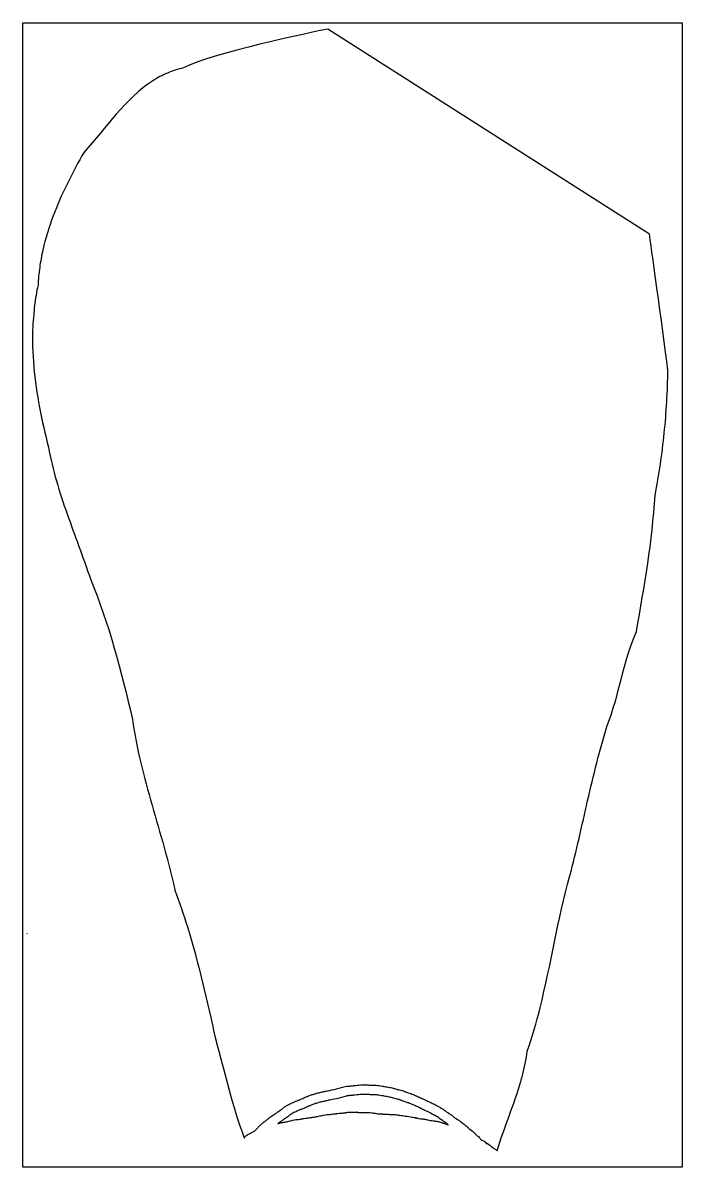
# Model space of a CAD drawing. Header units: millimetres. Extents: x 0 to 331, y 1 to 1072.
# Drawn here: x 0 to 331, y 1 to 575 of the extents above; entities that cross this region are included whole.
import ezdxf

# ---------------------------------------------------------------- set-up
doc = ezdxf.new("R2010")
doc.units = ezdxf.units.MM
doc.layers.add('Calque_1', color=7, linetype='CONTINUOUS')

msp = doc.modelspace()

# ---------------------------------------------------------------- linework, layer by layer
at = {"layer": 'Calque_1', "color": 5}
msp.add_lwpolyline([(0.499998, 574.51571), (331.49995, 574.51571), (331.49995, 0.50008), (0.499998, 0.50008)], close=True, dxfattribs=at)
at = {"layer": 'Calque_1', "color": 7}
for points in [[(315.10048, 468.50956), (153.59921, 571.42842)], [(81.197406, 551.88956), (81.196886, 551.89008)], [(73.081616, 549.33468), (73.081106, 549.33468)], [(31.237146, 509.71745), (31.235146, 509.71797)], [(15.695526, 477.64397), (15.691526, 477.63797)], [(8.939474, 451.82508), (8.939994, 451.82456)], [(8.118854, 442.89798), (8.119374, 442.89798)], [(6.352034, 432.7203), (6.352554, 432.7203)], [(324.37992, 400.32509), (324.38043, 400.34729), (324.37743, 400.36179)], [(8.889864, 381.64849), (8.892864, 381.63249)], [(13.333936, 361.60167), (13.336936, 361.58717)], [(17.368726, 344.73393), (17.371726, 344.72003)], [(55.508416, 225.05602), (55.512416, 225.04312)], [(59.663586, 203.39018), (59.666586, 203.37678)], [(253.77656, 58.68018), (253.77556, 58.69718)], [(170.8775, 36.99458), (170.87709, 36.99888)], [(178.15406, 36.74078), (177.47917, 36.74078)], [(144.81984, 31.40168), (144.81584, 31.40168), (144.81614, 31.39768)], [(140.38381, 24.69968), (140.61273, 24.74868), (140.66393, 24.74868), (140.70683, 24.75868), (140.73113, 24.75868), (140.71563, 24.75818)], [(161.42496, 27.70668), (161.42596, 27.70668)], [(162.17269, 27.78168), (162.1732, 27.78168)], [(162.32312, 27.79468), (162.33452, 27.79468), (162.32262, 27.79468)], [(168.26744, 28.01858), (168.15375, 28.01858), (168.15374, 28.01858)], [(168.54435, 27.98368), (168.54535, 27.98368)], [(198.03657, 25.15488), (198.04897, 25.15538)], [(220.39924, 23.18368), (220.40924, 23.18368)], [(120.58592, 22.31228), (120.59392, 22.32428)], [(128.48536, 22.36468), (128.48736, 22.36468)], [(211.71629, 22.53978), (211.70339, 22.54978)], [(232.93619, 12.79238), (232.94419, 12.79238)]]:
    msp.add_lwpolyline(points, dxfattribs=at)
for points in [[(2.733453, 117.80133)], [(2.737453, 117.72633)]]:
    msp.add_lwpolyline(points, close=True, dxfattribs=at)
for points in [[(153.59921, 571.42842), (146.08227, 569.90224), (94.458616, 559.26969), (81.197406, 551.88956)], [(81.196886, 551.89008), (78.338206, 551.28535), (75.641366, 550.41892), (73.081616, 549.33468)], [(65.790076, 545.4729), (51.934486, 536.61486), (42.157086, 521.51531), (31.237146, 509.71745)], [(73.081106, 549.33468), (70.521366, 548.25043), (68.099136, 546.94828), (65.790076, 545.4729)], [(31.235146, 509.71797), (28.311886, 504.60227), (25.472756, 499.36889), (22.840826, 494.02074)], [(22.840826, 494.02074), (20.210236, 488.67525), (17.786886, 483.21489), (15.695526, 477.64397)], [(15.691526, 477.63797), (13.600266, 472.06608), (11.840805, 466.38313), (10.537314, 460.5925)], [(324.37743, 400.36179), (321.55238, 422.12676), (315.55639, 465.2303), (315.10048, 468.50956)], [(10.537314, 460.5925), (9.885514, 457.6968), (9.347744, 454.77422), (8.939474, 451.82508)], [(8.939994, 451.82456), (8.531744, 448.87545), (8.252364, 445.89976), (8.118854, 442.89798)], [(8.119374, 442.89798), (7.370254, 439.51648), (6.786674, 436.12242), (6.352034, 432.7203)], [(6.352554, 432.7203), (6.145314, 431.09833), (6.076884, 429.46984), (5.935524, 427.84463)], [(5.935524, 427.84463), (5.780074, 426.05811), (5.558734, 424.27444), (5.478194, 422.48527)], [(5.478194, 422.48527), (5.171024, 415.6599), (5.390694, 408.81996), (6.004254, 402.00073)], [(6.004254, 402.00073), (6.617654, 395.18416), (7.624954, 388.38813), (8.889864, 381.64849)], [(322.53197, 368.74717), (323.57955, 379.23286), (324.16913, 389.79917), (324.37992, 400.32509)], [(8.892864, 381.63249), (10.159124, 374.88771), (11.684235, 368.19857), (13.333936, 361.60167)], [(317.9214, 337.58576), (319.97242, 347.81119), (321.48216, 358.23879), (322.53197, 368.74717)], [(13.336936, 361.58717), (14.381156, 355.88505), (15.766466, 350.27803), (17.368726, 344.73393)], [(17.371726, 344.72003), (18.976996, 339.16706), (20.800016, 333.67719), (22.719196, 328.21975)], [(308.523, 269.16617), (312.61376, 292.09698), (316.45972, 314.28383), (317.9214, 337.58576)], [(22.719196, 328.21975), (26.557636, 317.30472), (30.778516, 306.51788), (34.397556, 295.60675)], [(34.397556, 295.60675), (43.792826, 272.90955), (49.985446, 249.05984), (55.508416, 225.05602)], [(293.90788, 222.08325), (299.94018, 237.55364), (301.94552, 253.93086), (308.523, 269.16617)], [(55.512416, 225.04312), (56.521576, 217.7315), (57.966066, 210.52947), (59.663586, 203.39018)], [(284.07023, 184.30675), (286.99085, 196.9784), (290.04509, 209.62638), (293.90788, 222.08325)], [(59.666586, 203.37678), (61.366556, 196.2285), (63.319846, 189.14265), (65.344276, 182.07162)], [(275.0961, 146.62483), (278.39598, 159.09983), (281.1679, 171.71491), (284.07023, 184.30675)], [(65.344276, 182.07162), (69.393176, 167.92965), (73.725576, 153.84663), (76.878976, 139.44113)], [(260.173, 80.35553), (265.6732, 102.28603), (268.99293, 124.80593), (275.077, 146.54483)], [(275.077, 146.54483), (275.083, 146.57183), (275.0889, 146.59783), (275.0961, 146.62483)], [(76.878976, 139.44113), (79.144226, 133.37553), (81.202246, 127.25693), (83.101846, 121.09753)], [(83.101846, 121.09753), (88.800866, 102.61943), (93.074476, 83.77183), (97.238966, 64.86998)], [(2.733453, 117.80133), (2.734323, 117.78333), (2.735453, 117.75333), (2.737453, 117.72633)], [(2.737453, 117.72633), (2.736953, 117.75633), (2.736643, 117.78833), (2.733453, 117.80133)], [(2.737453, 117.72633), (2.737843, 117.70233), (2.738453, 117.67833), (2.740453, 117.66633)], [(2.740453, 117.66633), (2.740543, 117.67633), (2.739453, 117.69833), (2.737453, 117.72633)], [(253.77856, 58.72018), (256.2721, 65.83308), (258.34363, 73.06188), (260.173, 80.35553)], [(97.238966, 64.86998), (97.245966, 64.84398), (97.251766, 64.81798), (97.259166, 64.79298)], [(97.259166, 64.79298), (101.82427, 48.41268), (105.57112, 31.06108), (111.66503, 15.19548)], [(251.33382, 46.52638), (252.36986, 50.49208), (253.24915, 54.51728), (253.77656, 58.68018)], [(253.77556, 58.69718), (253.77956, 58.70718), (253.78356, 58.70918), (253.77856, 58.72018)], [(251.03461, 45.29488), (251.146, 45.70098), (251.22662, 46.11868), (251.33382, 46.52638)], [(155.68273, 39.18588), (157.20106, 39.53038), (158.7746, 39.99098), (160.44679, 40.40438)], [(160.44679, 40.40438), (161.19852, 40.59028), (162.07347, 40.85228), (163.08487, 41.03228)], [(163.08487, 41.03228), (163.49022, 41.10428), (163.69847, 41.10828), (163.99489, 41.13308)], [(163.99489, 41.13308), (164.29123, 41.15808), (164.59652, 41.18208), (164.67805, 41.18908)], [(164.67805, 41.18908), (165.37897, 41.25408), (166.06969, 41.31298), (166.74769, 41.37618)], [(166.74769, 41.37618), (167.69101, 41.46418), (168.79424, 41.68228), (170.10201, 41.76888)], [(170.10201, 41.76888), (171.13256, 41.83688), (172.02197, 41.75888), (172.75818, 41.73988)], [(172.75818, 41.73988), (173.08918, 41.72888), (173.48158, 41.72888), (173.93692, 41.70888)], [(173.93692, 41.70888), (174.62646, 41.67788), (175.21247, 41.61388), (175.69702, 41.59058)], [(175.69702, 41.59058), (176.24887, 41.56458), (176.95296, 41.54958), (177.56357, 41.53858)], [(177.56357, 41.53858), (177.72111, 41.53858), (178.05529, 41.56158), (178.55937, 41.51958)], [(178.55937, 41.51958), (179.73369, 41.42058), (180.67107, 41.16518), (181.42638, 41.03428)], [(181.42638, 41.03428), (181.50218, 41.02128), (181.72727, 41.00428), (182.09973, 40.94828)], [(182.09973, 40.94828), (183.03922, 40.80648), (183.92237, 40.62498), (184.76675, 40.45578)], [(184.76675, 40.45578), (185.02785, 40.40378), (185.39848, 40.35078), (185.86797, 40.24238)], [(185.86797, 40.24238), (186.30922, 40.14048), (186.57075, 40.04178), (186.66844, 40.01608)], [(238.56612, 8.62688), (242.19257, 20.48338), (247.06671, 31.75128), (250.48684, 43.55648)], [(250.48684, 43.55648), (250.65506, 44.14128), (250.87453, 44.70708), (251.03461, 45.29488)], [(139.75864, 34.36688), (140.19374, 34.54768), (140.76085, 34.88088), (141.51616, 35.24898)], [(141.51616, 35.24898), (142.08875, 35.52808), (142.3735, 35.58968), (142.75898, 35.73478)], [(142.75898, 35.73478), (142.77278, 35.73478), (142.92655, 35.81778), (143.24318, 35.93318)], [(143.24318, 35.93318), (143.65116, 36.08278), (143.74416, 36.10348), (143.50983, 36.00818)], [(143.50983, 36.00818), (143.71373, 36.09118), (144.16071, 36.37288), (144.92784, 36.65258)], [(144.92784, 36.65258), (145.77489, 36.96158), (146.47314, 37.08758), (146.9427, 37.22418)], [(146.9427, 37.22418), (147.3875, 37.35348), (147.93157, 37.54098), (148.60306, 37.69648)], [(148.60306, 37.69648), (149.24098, 37.84418), (149.87044, 37.98638), (150.48874, 38.13268)], [(150.48874, 38.13268), (150.6853, 38.17868), (151.02234, 38.28928), (151.51865, 38.38478)], [(151.51865, 38.38478), (151.93735, 38.46578), (152.14594, 38.47778), (152.1336, 38.47478)], [(152.1336, 38.47478), (152.23984, 38.49678), (152.54183, 38.59978), (153.06067, 38.70478)], [(153.06067, 38.70478), (154.06929, 38.90908), (154.95576, 39.02088), (155.68273, 39.18588)], [(156.741, 34.50998), (155.70134, 34.27408), (154.77744, 34.16118), (154.00938, 34.00558)], [(161.59445, 35.75018), (160.055, 35.36958), (158.45248, 34.89838), (156.741, 34.50998)], [(163.92196, 36.31198), (163.26235, 36.19458), (162.48517, 35.97048), (161.59445, 35.75018)], [(164.39118, 36.35598), (164.12629, 36.33398), (163.77863, 36.28698), (163.92196, 36.31198)], [(165.1162, 36.41498), (164.91635, 36.39598), (164.65643, 36.37798), (164.39118, 36.35598)], [(167.18997, 36.60308), (166.48761, 36.53808), (165.79577, 36.47768), (165.1162, 36.41498)], [(170.41562, 36.98488), (169.5093, 36.92488), (168.45012, 36.72068), (167.18997, 36.60308)], [(170.87709, 36.99888), (170.71369, 36.99848), (170.55954, 36.99888), (170.41562, 36.98488)], [(172.60143, 36.94258), (171.94451, 36.96358), (171.36772, 36.99558), (170.8775, 36.99458)], [(173.72074, 36.91458), (173.40952, 36.92858), (173.03678, 36.92858), (172.60143, 36.94258)], [(175.46792, 36.79678), (174.78307, 36.82978), (174.20073, 36.89278), (173.72074, 36.91458)], [(177.47917, 36.74078), (176.86076, 36.75178), (176.12667, 36.76578), (175.46792, 36.79678)], [(180.60352, 36.30978), (179.58009, 36.48718), (178.78309, 36.68788), (178.15406, 36.74078)], [(181.38022, 36.20698), (181.2703, 36.22398), (181.00891, 36.23998), (180.60352, 36.30978)], [(183.82038, 35.75478), (182.96305, 35.92658), (182.15554, 36.08998), (181.38022, 36.20698)], [(184.78466, 35.57088), (184.57017, 35.61988), (184.24688, 35.66888), (183.82038, 35.75478)], [(185.44354, 35.37968), (185.05237, 35.48258), (184.83556, 35.55918), (184.78466, 35.57088)], [(186.398, 35.14558), (186.1964, 35.20258), (185.87526, 35.26608), (185.44354, 35.37968)], [(187.17212, 34.89288), (186.70265, 35.02218), (186.45114, 35.13068), (186.398, 35.14558)], [(186.66844, 40.01608), (186.89702, 39.95608), (187.24546, 39.89008), (187.70145, 39.76178)], [(189.36836, 34.36938), (188.92101, 34.52168), (188.17964, 34.61538), (187.17212, 34.89288)], [(187.70145, 39.76178), (188.16189, 39.63228), (188.40614, 39.52808), (188.45076, 39.51578)], [(188.45076, 39.51578), (188.98963, 39.36738), (189.83772, 39.27628), (190.91779, 38.90858)], [(190.91779, 38.90858), (191.30287, 38.77758), (191.5687, 38.65788), (191.73118, 38.59648)], [(191.73118, 38.59648), (192.11886, 38.45008), (192.3139, 38.37658), (192.39109, 38.34848)], [(192.39109, 38.34848), (192.46809, 38.32048), (192.22857, 38.39148), (192.29759, 38.37448)], [(192.29759, 38.37448), (192.4361, 38.33948), (192.66485, 38.26668), (193.63446, 37.91148)], [(193.63446, 37.91148), (194.02716, 37.76758), (194.27187, 37.65788), (194.38119, 37.62158)], [(194.38119, 37.62158), (194.48814, 37.58558), (194.81062, 37.52558), (195.32377, 37.35228)], [(195.32377, 37.35228), (195.97415, 37.13308), (196.97492, 36.72408), (197.51226, 36.49548)], [(197.51226, 36.49548), (198.32231, 36.15098), (199.11674, 35.78848), (199.88886, 35.42938)], [(199.88886, 35.42938), (200.56325, 35.11578), (201.14586, 34.81438), (201.66085, 34.59068)], [(201.66085, 34.59068), (202.09086, 34.40398), (201.89592, 34.48338), (202.1342, 34.40368)], [(128.97119, 28.54818), (129.32313, 28.79828), (129.68718, 29.03628), (130.06363, 29.26028)], [(130.06363, 29.26028), (130.42893, 29.47788), (130.54636, 29.53178), (130.40262, 29.43648)], [(130.40262, 29.43648), (130.33932, 29.39448), (130.43802, 29.47348), (130.69925, 29.67828)], [(130.69925, 29.67828), (130.94958, 29.87128), (131.06229, 29.95148), (131.02894, 29.92218)], [(131.02894, 29.92218), (130.79861, 29.72078), (130.90108, 29.90218), (131.44649, 30.33408)], [(131.44649, 30.33408), (132.11991, 30.86798), (132.72352, 31.16828), (133.10323, 31.39808)], [(133.10323, 31.39808), (133.19403, 31.45308), (133.48076, 31.69498), (134.03961, 31.99338)], [(134.03961, 31.99338), (134.57268, 32.27788), (134.76668, 32.30248), (134.55638, 32.20838)], [(134.55638, 32.20838), (134.58918, 32.22238), (134.76356, 32.32388), (135.0995, 32.47398)], [(135.0995, 32.47398), (135.59695, 32.69638), (135.99294, 32.83948), (136.25705, 32.95978)], [(136.25705, 32.95978), (136.77428, 33.19528), (137.40327, 33.52908), (138.1913, 33.83158)], [(138.1913, 33.83158), (138.92638, 34.11368), (139.46219, 34.24368), (139.75864, 34.36688)], [(139.90792, 29.35538), (139.4659, 29.18578), (138.91996, 28.90488), (138.24239, 28.59628)], [(141.59619, 29.93888), (140.82851, 29.61988), (140.24617, 29.48518), (139.90792, 29.35538)], [(143.61467, 30.93928), (143.10837, 30.69258), (142.46227, 30.29868), (141.59619, 29.93888)], [(144.44511, 31.24678), (143.84458, 31.02078), (143.89606, 31.07648), (143.61467, 30.93928)], [(144.81614, 31.39768), (144.75034, 31.36768), (144.64378, 31.32168), (144.44511, 31.24678)], [(145.31379, 31.56668), (144.97477, 31.42908), (144.80604, 31.38428), (144.81614, 31.39768)], [(144.81614, 31.39768), (144.84084, 31.40868), (144.86914, 31.42168), (144.88284, 31.42868)], [(144.88284, 31.42868), (144.84924, 31.41568), (144.82814, 31.40668), (144.81984, 31.40168)], [(146.56798, 32.14798), (146.41338, 32.09198), (146.01564, 31.85208), (145.31379, 31.56668)], [(148.27743, 32.61978), (147.51504, 32.39808), (146.92407, 32.27788), (146.56798, 32.14798)], [(149.68045, 33.02498), (149.31193, 32.93998), (148.85336, 32.78728), (148.27743, 32.61978)], [(151.58886, 33.46728), (150.94335, 33.31458), (150.30599, 33.16978), (149.68045, 33.02498)], [(152.42085, 33.67658), (152.28722, 33.65158), (152.01512, 33.56808), (151.58886, 33.46728)], [(153.07352, 33.77458), (152.64379, 33.68858), (152.42112, 33.67658), (152.42085, 33.67658)], [(154.00938, 34.00558), (153.90032, 33.98358), (153.59534, 33.87928), (153.07352, 33.77458)], [(190.03189, 34.11098), (189.70081, 34.23598), (189.48246, 34.33048), (189.36836, 34.36938)], [(190.75071, 33.84178), (190.62013, 33.88878), (190.42492, 33.96258), (190.03189, 34.11098)], [(191.12433, 33.72398), (191.14663, 33.71398), (190.8812, 33.79398), (190.75071, 33.84178)], [(191.98009, 33.40918), (191.03134, 33.75678), (191.07898, 33.73538), (191.12433, 33.72398)], [(192.86531, 33.07128), (192.42205, 33.21838), (192.13457, 33.35258), (191.98009, 33.40918)], [(193.78722, 32.80818), (193.68696, 32.84218), (193.37245, 32.90318), (192.86531, 33.07128)], [(195.63051, 32.08268), (195.25454, 32.24258), (193.97609, 32.74458), (193.78722, 32.80818)], [(197.86242, 31.08168), (197.11244, 31.43048), (196.36461, 31.77038), (195.63051, 32.08268)], [(199.74603, 30.19288), (199.02616, 30.50558), (198.4087, 30.82768), (197.86242, 31.08168)], [(200.60799, 29.85698), (200.64539, 29.84498), (200.27392, 29.96358), (199.74603, 30.19288)], [(201.02915, 29.64308), (200.52253, 29.89768), (200.57045, 29.86948), (200.60799, 29.85698)], [(201.9092, 29.17068), (201.55876, 29.35858), (201.26902, 29.52248), (201.02915, 29.64308)], [(202.01359, 29.11768), (201.97799, 29.13468), (201.94419, 29.15168), (201.9092, 29.17068)], [(202.8063, 28.74208), (202.58303, 28.85308), (202.31651, 28.97378), (202.01359, 29.11768)], [(202.1342, 34.40368), (202.37242, 34.32368), (202.64413, 34.20058), (203.18789, 33.92718)], [(203.58765, 28.33478), (203.18614, 28.52368), (202.9349, 28.67808), (202.8063, 28.74208)], [(203.18789, 33.92718), (203.55954, 33.74038), (203.86301, 33.56718), (204.12736, 33.42438)], [(204.12736, 33.42438), (204.36856, 33.31048), (204.63922, 33.18698), (204.94643, 33.03418)], [(204.94643, 33.03418), (205.31185, 32.85238), (205.534, 32.71988), (205.63166, 32.67408)], [(205.63166, 32.67408), (205.86657, 32.56368), (206.25887, 32.42298), (206.77371, 32.17638)], [(206.77371, 32.17638), (207.18241, 31.98058), (207.46851, 31.80398), (207.65841, 31.70098)], [(207.65841, 31.70098), (207.69631, 31.67998), (207.73461, 31.65898), (207.77107, 31.63498)], [(207.77107, 31.63498), (208.07035, 31.45018), (208.18879, 31.37458), (208.12454, 31.40608)], [(208.12454, 31.40608), (208.2371, 31.35008), (208.62758, 31.23138), (209.23093, 30.91358)], [(209.23093, 30.91358), (209.79384, 30.61698), (210.02937, 30.39768), (210.02158, 30.40148)], [(210.02158, 30.40148), (210.51821, 30.09448), (210.47075, 30.13398), (210.71507, 30.00298)], [(210.71507, 30.00298), (210.95929, 29.87198), (211.247, 29.68948), (211.88089, 29.25058)], [(211.88089, 29.25058), (212.28719, 28.96918), (212.51506, 28.76408), (212.60953, 28.69668)], [(121.26313, 22.90038), (121.57107, 23.13448), (121.71503, 23.20958), (121.66052, 23.17018)], [(121.66052, 23.17018), (121.97339, 23.39598), (122.3686, 23.73918), (122.89972, 24.13088)], [(122.89972, 24.13088), (123.25538, 24.39328), (123.55368, 24.58968), (123.72448, 24.71998)], [(123.72448, 24.71998), (124.11415, 25.01738), (124.62, 25.51008), (125.35125, 26.04438)], [(125.35125, 26.04438), (126.13288, 26.61558), (126.78198, 26.92878), (127.17543, 27.19268)], [(127.17543, 27.19268), (127.5718, 27.45848), (128.02059, 27.81358), (128.54589, 28.20858)], [(129.84445, 23.21058), (129.23215, 22.79998), (128.82975, 22.58188), (128.48536, 22.36468)], [(128.54589, 28.20858), (128.50519, 28.17858), (128.63439, 28.30868), (128.97119, 28.54818)], [(131.42575, 24.37688), (130.97609, 24.03878), (130.46332, 23.62568), (129.84445, 23.21058)], [(130.9394, 22.95328), (131.31831, 23.02028), (131.70005, 23.07158), (132.0799, 23.10828)], [(131.74666, 24.63998), (131.82266, 24.69398), (131.72066, 24.59998), (131.42575, 24.37688)], [(132.51354, 25.13968), (132.25303, 24.98468), (131.99716, 24.81788), (131.74666, 24.63998)], [(132.0799, 23.10828), (132.43108, 23.14228), (132.64093, 23.16428), (132.49641, 23.13728)], [(133.05045, 25.44098), (132.63079, 25.16258), (132.43383, 25.09218), (132.51354, 25.13968)], [(132.49641, 23.13728), (133.15356, 23.26038), (133.87438, 23.44428), (134.62858, 23.63958)], [(133.62665, 25.88228), (133.59705, 25.86028), (133.42187, 25.68768), (133.05045, 25.44098)], [(134.18424, 26.31328), (133.8719, 26.04008), (133.67029, 25.91598), (133.62665, 25.88228)], [(134.57078, 26.66828), (134.52468, 26.61828), (134.40631, 26.50748), (134.18424, 26.31328)], [(135.58363, 27.29608), (135.10105, 27.00408), (134.77906, 26.81328), (134.57078, 26.66828)], [(134.62858, 23.63958), (135.13538, 23.77068), (135.80198, 24.01158), (136.66257, 24.19198)], [(136.17688, 27.68578), (136.10298, 27.63278), (135.97405, 27.53288), (135.58363, 27.29608)], [(136.51329, 27.83248), (136.32007, 27.74548), (136.23058, 27.70708), (136.17688, 27.68578)], [(137.05383, 28.09708), (137.02243, 28.08308), (136.84822, 27.98238), (136.51329, 27.83248)], [(136.66257, 24.19198), (136.92209, 24.24598), (137.26403, 24.32258), (137.73589, 24.34748)], [(138.24239, 28.59628), (137.73565, 28.36548), (137.32838, 28.21978), (137.05383, 28.09708)], [(137.73589, 24.34748), (138.37274, 24.38148), (138.70393, 24.35748), (138.8428, 24.35948)], [(138.8428, 24.35948), (138.8855, 24.36948), (138.907, 24.37148), (139.00971, 24.39148)], [(139.00971, 24.39148), (139.51633, 24.48948), (139.85621, 24.53528), (140.01482, 24.57708)], [(140.01482, 24.57708), (140.1445, 24.61108), (140.07032, 24.58708), (140.07582, 24.58708)], [(140.07582, 24.58708), (140.18716, 24.62808), (140.38379, 24.69968), (140.38381, 24.69968)], [(140.71563, 24.75818), (140.71563, 24.75818), (141.04665, 24.81618), (141.21224, 24.84518)], [(141.21224, 24.84518), (141.49069, 24.89518), (141.84841, 24.97578), (142.34292, 25.02758)], [(142.34292, 25.02758), (142.93174, 25.08958), (143.36097, 25.11158), (143.64258, 25.15988)], [(143.64258, 25.15988), (144.12565, 25.24288), (144.56396, 25.30488), (144.95516, 25.37068)], [(144.95516, 25.37068), (144.95716, 25.37068), (145.15692, 25.42968), (145.55564, 25.47308)], [(145.55564, 25.47308), (146.01037, 25.52308), (146.22939, 25.51308), (146.20573, 25.51108)], [(146.20573, 25.51108), (146.42849, 25.53508), (146.69518, 25.57908), (147.00362, 25.63408)], [(147.00362, 25.63408), (147.48122, 25.71908), (148.12548, 25.91828), (148.96939, 26.08518)], [(148.96939, 26.08518), (149.4124, 26.17318), (149.78444, 26.22018), (150.05718, 26.26708)], [(150.05718, 26.26708), (150.65759, 26.37038), (150.93052, 26.37968), (150.92431, 26.37818)], [(150.92431, 26.37818), (151.21697, 26.45018), (151.69958, 26.62358), (152.41311, 26.73268)], [(152.41311, 26.73268), (153.43273, 26.88858), (154.25191, 26.87448), (154.82175, 26.93528)], [(154.82175, 26.93528), (155.23983, 26.98028), (155.94547, 27.19018), (156.96787, 27.28298)], [(156.96787, 27.28298), (157.46687, 27.32798), (157.64156, 27.30498), (157.48877, 27.29298)], [(157.48877, 27.29298), (157.70177, 27.30998), (157.74775, 27.31098), (157.73578, 27.30498)], [(157.73578, 27.30498), (157.81368, 27.32698), (157.86238, 27.34398), (157.97297, 27.36498)], [(157.97297, 27.36498), (158.14961, 27.39898), (158.30841, 27.41898), (158.54297, 27.44598)], [(158.54297, 27.44598), (159.03422, 27.50098), (159.4866, 27.52898), (159.89637, 27.55658)], [(159.89637, 27.55658), (160.44041, 27.59358), (160.66673, 27.57858), (160.80794, 27.59658)], [(160.80794, 27.59658), (160.85574, 27.60658), (161.05956, 27.65058), (161.42496, 27.70668)], [(161.42596, 27.70668), (161.68945, 27.74668), (161.80842, 27.76468), (161.96236, 27.78168)], [(161.96236, 27.78168), (161.99156, 27.78168), (162.14156, 27.77168), (162.17269, 27.78168)], [(162.1732, 27.78168), (162.2094, 27.79168), (162.2704, 27.79168), (162.41402, 27.78168)], [(162.32262, 27.79468), (162.37512, 27.80468), (162.34772, 27.79468), (162.45905, 27.81268)], [(162.41402, 27.78168), (162.38352, 27.78168), (162.33852, 27.79468), (162.32312, 27.79468)], [(162.45905, 27.81268), (162.69897, 27.84468), (162.61114, 27.83368), (162.80528, 27.87368)], [(162.80528, 27.87368), (162.99951, 27.91368), (163.3093, 27.95568), (163.70031, 27.98268)], [(163.70031, 27.98268), (164.49941, 28.03668), (165.05308, 27.98268), (165.43612, 27.99268)], [(165.43612, 27.99268), (165.45202, 27.99268), (165.50262, 28.01368), (165.51722, 28.01668)], [(165.51722, 28.01668), (165.85064, 28.07368), (165.82407, 28.04868), (165.87275, 28.05068)], [(165.87275, 28.05068), (166.0677, 28.06068), (166.16706, 28.05068), (166.49235, 28.05068)], [(166.49235, 28.05068), (166.6859, 28.05068), (166.80041, 28.05068), (166.97708, 28.03468)], [(166.97708, 28.03468), (166.98768, 28.03468), (167.00298, 28.03468), (167.01168, 28.02468)], [(167.01168, 28.02468), (167.04898, 28.02558), (167.03288, 28.02498), (167.10258, 28.02468)], [(167.10258, 28.02468), (167.01228, 28.02468), (167.20804, 28.06768), (167.69117, 28.05468)], [(167.69117, 28.05468), (168.06499, 28.04468), (168.2443, 28.01668), (168.26737, 28.00268)], [(168.15374, 28.01858), (168.14134, 28.01848), (168.13384, 28.01758), (168.13204, 28.01858)], [(168.13204, 28.01858), (168.13404, 28.01758), (168.14864, 28.01858), (168.17754, 28.00858)], [(168.17754, 28.00858), (168.26114, 27.99858), (168.27959, 28.00858), (168.26744, 28.01858)], [(168.26737, 28.00268), (168.33837, 28.00268), (168.40467, 27.99268), (168.54435, 27.98368)], [(168.54535, 27.98368), (168.54635, 27.98368), (168.84075, 27.94368), (169.01715, 27.91868)], [(169.01715, 27.91868), (169.10295, 27.90668), (169.18705, 27.89468), (169.25073, 27.88568)], [(169.25073, 27.88568), (169.29183, 27.88568), (169.48102, 27.90268), (169.89565, 27.89668)], [(169.89565, 27.89668), (170.43194, 27.88668), (170.76298, 27.85168), (170.88732, 27.85468)], [(170.88732, 27.85468), (171.02565, 27.85468), (171.38565, 27.91568), (171.96943, 27.92268)], [(171.96943, 27.92268), (172.70094, 27.93268), (173.34649, 27.88268), (173.90626, 27.85768)], [(173.90626, 27.85768), (174.35471, 27.83768), (174.94031, 27.83568), (175.63432, 27.74768)], [(175.63432, 27.74768), (175.83071, 27.72268), (175.97414, 27.70368), (176.09424, 27.68568)], [(176.09424, 27.68568), (176.19254, 27.67068), (176.27801, 27.65868), (176.4875, 27.60268)], [(176.4875, 27.60268), (176.6486, 27.58768), (176.68116, 27.58568), (176.81047, 27.57868)], [(176.81047, 27.57868), (176.96045, 27.56868), (177.20929, 27.54468), (177.50552, 27.49768)], [(177.50552, 27.49768), (178.11187, 27.40168), (178.42572, 27.30658), (178.53905, 27.27808)], [(178.53905, 27.27808), (178.58745, 27.27808), (178.64009, 27.27808), (178.77935, 27.26408)], [(178.77935, 27.26408), (179.21587, 27.23608), (179.33107, 27.20608), (179.38138, 27.19308)], [(179.38138, 27.19308), (179.42938, 27.19308), (179.52853, 27.19308), (179.72709, 27.20308)], [(179.72709, 27.20308), (180.10025, 27.20308), (180.46672, 27.20308), (180.82677, 27.17908)], [(180.82677, 27.17908), (181.1865, 27.16008), (181.34627, 27.12808), (181.31046, 27.13008)], [(181.31046, 27.13008), (181.66285, 27.10508), (182.14539, 27.11708), (182.75481, 27.10008)], [(182.75481, 27.10008), (183.67422, 27.07408), (184.37126, 26.95928), (184.85908, 26.94548)], [(184.85908, 26.94548), (185.24742, 26.93448), (185.88544, 26.99748), (186.76025, 26.89948)], [(186.76025, 26.89948), (187.63777, 26.80048), (188.43593, 26.66598), (189.16011, 26.57448)], [(189.16011, 26.57448), (189.5732, 26.52248), (189.98032, 26.47548), (190.38122, 26.43858)], [(190.38122, 26.43858), (190.41032, 26.43858), (190.64361, 26.43858), (191.07265, 26.38458)], [(191.07265, 26.38458), (191.69375, 26.30058), (192.16369, 26.18588), (192.49634, 26.13288)], [(192.49634, 26.13288), (193.66212, 25.94728), (194.82406, 25.75418), (195.98915, 25.54998)], [(195.98915, 25.54998), (196.09902, 25.53098), (196.42774, 25.51798), (196.9617, 25.42388)], [(196.9617, 25.42388), (197.35879, 25.35388), (197.15205, 25.38288), (197.18287, 25.37488)], [(197.18287, 25.37488), (197.21357, 25.36488), (197.24577, 25.35788), (197.28313, 25.34788)], [(197.28313, 25.34788), (197.35733, 25.32888), (197.44925, 25.30388), (197.54099, 25.27988)], [(197.54099, 25.27988), (197.72448, 25.23088), (198.16877, 25.12478), (197.85673, 25.19588)], [(197.85673, 25.19588), (197.96936, 25.17088), (197.96015, 25.17188), (198.03657, 25.15488)], [(198.04897, 25.15538), (198.13477, 25.14538), (198.1864, 25.14138), (198.23862, 25.13438)], [(198.23862, 25.13438), (198.34328, 25.12038), (198.4411, 25.10338), (198.57245, 25.08038)], [(198.57245, 25.08038), (198.92266, 25.01938), (198.75969, 25.09038), (199.31918, 24.93158)], [(199.31918, 24.93158), (199.36038, 24.91958), (199.41068, 24.91858), (199.52278, 24.87558)], [(199.52278, 24.87558), (199.89494, 24.82058), (200.3641, 24.78558), (201.01985, 24.69728)], [(201.01985, 24.69728), (201.35562, 24.65228), (201.41752, 24.65128), (201.69216, 24.59548)], [(201.69216, 24.59548), (201.71026, 24.59548), (201.74806, 24.58248), (201.77586, 24.57548)], [(201.86266, 24.56548), (201.70526, 24.58348), (202.09544, 24.54248), (202.35049, 24.51448)], [(201.77586, 24.57548), (201.83086, 24.56548), (201.79436, 24.57548), (201.86266, 24.56548)], [(202.35049, 24.51448), (202.47802, 24.50048), (202.60924, 24.48648), (202.73134, 24.47148)], [(202.73134, 24.47148), (202.85335, 24.45648), (202.84849, 24.47148), (203.18454, 24.39848)], [(203.18454, 24.39848), (203.70612, 24.28078), (203.88232, 24.19168), (203.73955, 24.22798)], [(204.69766, 27.85218), (204.47411, 27.95928), (204.09381, 28.09698), (203.58765, 28.33478)], [(203.73955, 24.22798), (204.51858, 24.02968), (205.5117, 23.86178), (206.45618, 23.70858)], [(205.32656, 27.50848), (205.03092, 27.66998), (204.81228, 27.79738), (204.69766, 27.85218)], [(205.97459, 27.11888), (205.57892, 27.31668), (205.40944, 27.45158), (205.32656, 27.50848)], [(206.99158, 26.67238), (206.90968, 26.71538), (206.55435, 26.82888), (205.97459, 27.11888)], [(206.45618, 23.70858), (206.52488, 23.69758), (206.51298, 23.69858), (206.56883, 23.68958)], [(206.56883, 23.68958), (206.63813, 23.68858), (206.69674, 23.68958), (206.74867, 23.68958)], [(206.74867, 23.68958), (206.87552, 23.67958), (207.00398, 23.67158), (207.18068, 23.65458)], [(207.49387, 26.32508), (207.04636, 26.60198), (206.88652, 26.72748), (206.99158, 26.67238)], [(207.18068, 23.65458), (207.88544, 23.58758), (208.53004, 23.45118), (209.09891, 23.31558)], [(208.44472, 25.77838), (208.38802, 25.80838), (208.07694, 25.96438), (207.49387, 26.32508)], [(209.14648, 25.31068), (208.55188, 25.72258), (208.50144, 25.74798), (208.44472, 25.77838)], [(209.09891, 23.31558), (209.97096, 23.10778), (210.61128, 22.84168), (211.08174, 22.70378)], [(209.825, 24.79138), (209.43869, 25.06628), (209.22506, 25.25618), (209.14648, 25.31068)], [(211.5882, 23.59348), (211.08889, 23.94728), (210.48458, 24.32218), (209.825, 24.79138)], [(212.36954, 23.02458), (211.97731, 23.28398), (211.73032, 23.49278), (211.5882, 23.59348)], [(212.88011, 22.74348), (213.0725, 22.59388), (212.89671, 22.67548), (212.36954, 23.02458)], [(212.60953, 28.69668), (213.106, 28.34358), (213.70741, 27.96978), (214.3655, 27.50348)], [(214.3655, 27.50348), (214.70849, 27.26028), (214.92014, 27.08798), (215.02386, 27.01918)], [(215.02386, 27.01918), (214.91944, 27.08818), (215.23241, 26.98918), (215.82536, 26.52938)], [(215.82536, 26.52938), (216.28884, 26.16958), (216.52846, 25.97878), (216.78085, 25.73718)], [(216.78085, 25.73718), (216.85485, 25.66618), (216.94364, 25.58848), (217.05371, 25.45288)], [(217.05371, 25.45288), (217.11531, 25.40988), (217.06171, 25.45288), (217.14001, 25.39488)], [(217.14001, 25.39488), (217.64084, 25.04928), (218.45426, 24.67088), (219.40498, 23.98778)], [(219.40498, 23.98778), (219.85253, 23.66628), (220.08348, 23.42988), (220.16514, 23.36558)], [(220.16514, 23.36558), (220.33783, 23.22978), (220.30431, 23.25618), (220.39924, 23.18368)], [(220.40924, 23.18368), (220.5603, 23.10768), (220.61855, 23.06698), (220.68157, 23.02708)], [(220.68157, 23.02708), (220.93276, 22.86588), (221.1439, 22.70938), (221.62622, 22.34958)], [(114.12948, 17.20138), (114.48773, 17.37768), (114.574, 17.41168), (114.43437, 17.33058)], [(114.43437, 17.33058), (114.44037, 17.34058), (114.46727, 17.36358), (114.47417, 17.37058)], [(114.47417, 17.37058), (114.71999, 17.52408), (114.77682, 17.53338), (114.84779, 17.56438)], [(114.84779, 17.56438), (114.80499, 17.54538), (114.94019, 17.62638), (115.26378, 17.75198)], [(115.26378, 17.75198), (115.27598, 17.75248), (115.27498, 17.75098), (115.27978, 17.75198)], [(115.27978, 17.75198), (115.40954, 17.84398), (115.71858, 18.07398), (116.38773, 18.34628)], [(116.38773, 18.34628), (116.62362, 18.44228), (116.67492, 18.44988), (116.7784, 18.48108)], [(116.7784, 18.48108), (116.8371, 18.55508), (116.7834, 18.51008), (116.88434, 18.62888)], [(116.88434, 18.62888), (117.2196, 19.02478), (117.3666, 19.11998), (117.24142, 18.98708)], [(117.24142, 18.98708), (117.48645, 19.24688), (117.7539, 19.54528), (118.06153, 19.86708)], [(118.06153, 19.86708), (118.30294, 20.11938), (118.50318, 20.32598), (118.62428, 20.46968)], [(118.62428, 20.46968), (118.57708, 20.41468), (118.67718, 20.58658), (118.9917, 20.92748)], [(118.9917, 20.92748), (119.29657, 21.25888), (119.46908, 21.36988), (119.43405, 21.33828)], [(119.43405, 21.33828), (119.6297, 21.51508), (119.94039, 21.84468), (120.44794, 22.21428)], [(120.44794, 22.21428), (120.54784, 22.28728), (120.54514, 22.28328), (120.58592, 22.31228)], [(120.59392, 22.32428), (120.77396, 22.52678), (120.83663, 22.56368), (120.89571, 22.61358)], [(120.89571, 22.61358), (121.01464, 22.71258), (121.09941, 22.77658), (121.26313, 22.90038)], [(128.48736, 22.36468), (128.71952, 22.40968), (129.05077, 22.49348), (129.21754, 22.52998)], [(129.21754, 22.52998), (129.57116, 22.60798), (130.1296, 22.80988), (130.9394, 22.95328)], [(211.08174, 22.70378), (211.19963, 22.66878), (211.30338, 22.64978), (211.38404, 22.63378)], [(211.38404, 22.63378), (211.42984, 22.62378), (211.50639, 22.61478), (211.51479, 22.61178)], [(211.51479, 22.61178), (211.55449, 22.59978), (211.56869, 22.59478), (211.58149, 22.59078)], [(211.58149, 22.59078), (211.60579, 22.58078), (211.61449, 22.57978), (211.62229, 22.57678)], [(211.62229, 22.57678), (211.70529, 22.54678), (211.70269, 22.54578), (211.71629, 22.53978)], [(211.70339, 22.54978), (211.76009, 22.52878), (211.94037, 22.46378), (212.23515, 22.35798)], [(212.23515, 22.35798), (212.07801, 22.41098), (212.20085, 22.40898), (212.67129, 22.24178)], [(212.67129, 22.24178), (213.34106, 22.00378), (213.71013, 21.76968), (213.82885, 21.71928)], [(213.23254, 22.45968), (213.14274, 22.53468), (213.13031, 22.54968), (212.88011, 22.74348)], [(213.31364, 22.35378), (213.29454, 22.37778), (213.25944, 22.42678), (213.23254, 22.45968)], [(213.65987, 21.99828), (213.58777, 22.06028), (213.49912, 22.12138), (213.31364, 22.35378)], [(214.18491, 21.61428), (214.0139, 21.73038), (213.86214, 21.82568), (213.65987, 21.99828)], [(213.82885, 21.71928), (213.92295, 21.67928), (213.92435, 21.67928), (213.99008, 21.65228)], [(213.99008, 21.65228), (214.00508, 21.65228), (214.00808, 21.65298), (214.02368, 21.65228)], [(214.02368, 21.65228), (214.08058, 21.64128), (214.12869, 21.62628), (214.18491, 21.61428)], [(221.62622, 22.34958), (222.06149, 22.02508), (222.22606, 21.83468), (222.19104, 21.86228)], [(222.19104, 21.86228), (222.18204, 21.87228), (222.39118, 21.75118), (222.77033, 21.43958)], [(222.77033, 21.43958), (223.51038, 20.83168), (223.79123, 20.58068), (224.00127, 20.31878)], [(224.00127, 20.31878), (224.01327, 20.30378), (224.00063, 20.31868), (224.00727, 20.30878)], [(224.00727, 20.30878), (224.03697, 20.27878), (224.1628, 20.15598), (224.44135, 19.90568)], [(224.44135, 19.90568), (225.05772, 19.35188), (225.94663, 18.75038), (226.89392, 17.88098)], [(226.89392, 17.88098), (227.4161, 17.40178), (227.69296, 17.10398), (227.84373, 16.94458)], [(111.66503, 15.19548), (111.71373, 15.21248), (111.74363, 15.22048), (111.8154, 15.24548)], [(111.8154, 15.24548), (111.98176, 15.52508), (112.26942, 16.00308), (112.87891, 16.45518)], [(112.87891, 16.45518), (113.32181, 16.78348), (113.7497, 17.01458), (114.12948, 17.20138)], [(227.84373, 16.94458), (227.9944, 16.78528), (228.03517, 16.73778), (228.45041, 16.38548)], [(228.45041, 16.38548), (228.45041, 16.38548), (228.7222, 16.23378), (229.18163, 15.81648)], [(229.18163, 15.81648), (229.86801, 15.19288), (230.03322, 14.87428), (230.3428, 14.51738)], [(230.3428, 14.51738), (230.377, 14.47838), (230.52792, 14.33098), (230.75156, 14.08018)], [(230.75156, 14.08018), (230.78556, 14.06118), (230.79096, 14.05818), (230.82546, 14.03918)], [(230.82546, 14.03918), (230.82746, 14.03918), (230.89246, 14.01718), (231.09004, 13.95318)], [(231.09004, 13.95318), (231.77549, 13.72998), (231.84521, 13.62338), (232.09928, 13.46798)], [(232.09928, 13.46798), (232.09928, 13.46798), (232.0993, 13.46808), (232.10728, 13.45798)], [(232.10728, 13.45798), (232.2601, 13.36398), (232.32399, 13.32678), (232.47057, 13.22748)], [(232.47057, 13.22748), (232.54457, 13.17748), (232.65135, 13.11868), (232.86899, 12.89928)], [(232.86899, 12.89928), (232.89589, 12.87228), (232.90809, 12.82728), (232.93619, 12.79238)], [(232.94419, 12.79238), (233.14574, 12.54348), (233.38744, 12.14598), (233.43098, 12.02808)], [(232.98711, 12.75248), (232.97911, 12.76248), (232.94511, 12.78848), (232.94631, 12.79048)], [(232.94631, 12.79048), (232.98361, 12.76948), (233.08889, 12.69948), (233.28944, 12.57748)], [(233.05891, 12.67148), (233.00751, 12.73248), (232.98391, 12.75448), (232.98711, 12.75248)], [(233.29456, 12.32468), (233.19976, 12.49748), (233.11051, 12.61038), (233.05891, 12.67148)], [(233.28944, 12.57748), (233.52286, 12.43468), (233.84079, 12.25638), (234.20928, 12.00598)], [(233.43098, 12.02808), (233.48088, 11.89288), (233.38928, 12.15188), (233.29456, 12.32468)], [(234.20928, 12.00598), (234.37809, 11.89128), (234.62635, 11.73218), (234.925, 11.49078)], [(234.925, 11.49078), (235.4845, 11.03928), (235.67044, 10.81318), (235.58129, 10.87738)], [(235.58129, 10.87738), (235.79315, 10.72568), (236.16816, 10.51308), (236.66029, 10.17408)], [(236.66029, 10.17408), (236.9578, 9.96878), (237.12863, 9.84538), (237.18274, 9.79628)], [(237.18274, 9.79628), (237.3975, 9.71428), (237.78835, 9.52748), (238.31704, 8.91988)], [(238.31704, 8.91988), (238.42197, 8.79928), (238.49596, 8.71138), (238.56612, 8.62688)]]:
    msp.add_open_spline(points, degree=3, dxfattribs=at)

doc.saveas('drawing.dxf')
